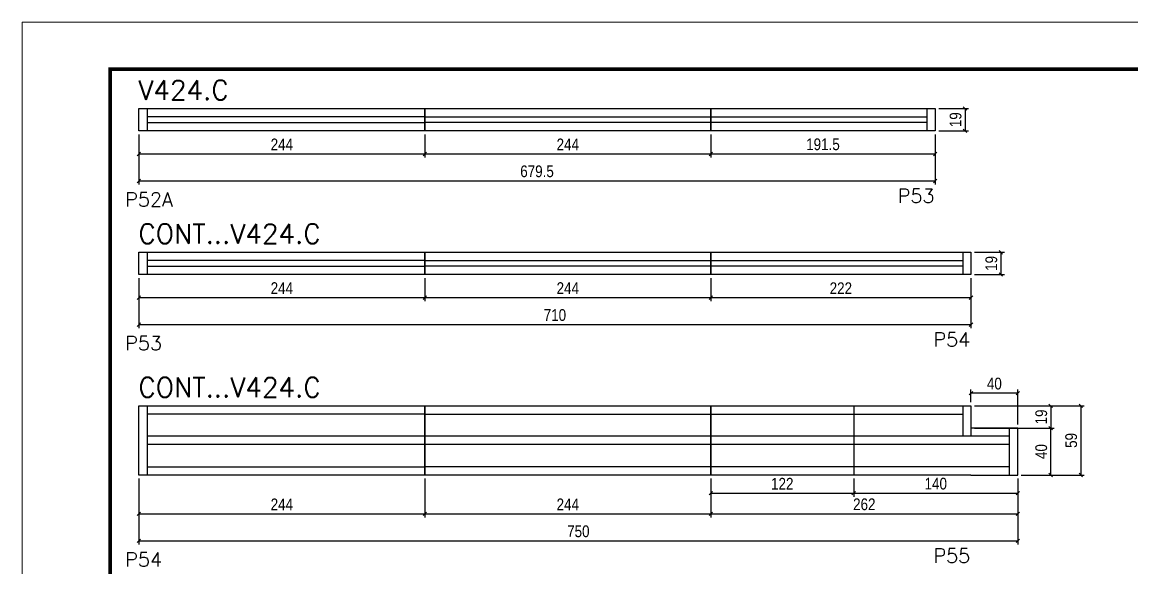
# Model space of a CAD drawing. Extents: x 567194 to 573448, y 6745 to 10093.
# Drawn here: x 567194 to 568141, y 7330 to 7795 of the extents above; entities that cross this region are included whole.
import ezdxf

# ---------------------------------------------------------------- set-up
doc = ezdxf.new("R2010")
doc.units = 0
doc.linetypes.add('DASHED', pattern=[0.75, 0.5, -0.25])
doc.layers.get('0').update_dxf_attribs({"linetype": 'CONTINUOUS'})
doc.layers.get('DEFPOINTS').update_dxf_attribs({"linetype": 'CONTINUOUS'})
for name, color, linetype in [('5', 5, 'CONTINUOUS'), ('COTA', 241, 'CONTINUOUS'), ('NOMENCLATURA', 7, 'CONTINUOUS'), ('Painéis', 200, 'CONTINUOUS'), ('SARR_2.2x7', 40, 'CONTINUOUS')]:
    doc.layers.add(name, color=color, linetype=linetype)
for name, color, linetype, lineweight in [('Escoras', 2, 'CONTINUOUS', 25), ('Folhas', 255, 'CONTINUOUS', 9), ('SARRAFO DE PRESSAO', 251, 'DASHED', 9)]:
    doc.layers.add(name, color=color, linetype=linetype, lineweight=lineweight)
doc.styles.add('COTA TECNICA-50', font='techl___.ttf', dxfattribs={"height": 10})
doc.styles.get("Standard").update_dxf_attribs({"font": 'ROMANS.SHX'})
doc.dimstyles.new('COTA PAINEL-50', dxfattribs={"dimtxt": 10, "dimasz": 3, "dimexe": 3, "dimexo": 3, "dimgap": 3, "dimtad": 1, "dimdec": 1, "dimzin": 12, "dimdsep": 46, "dimtxsty": 'COTA TECNICA-50', "dimblk1": 'OBLIQUE', "dimblk2": 'OBLIQUE', "dimsah": 1, "dimcen": 0.9, "dimclrd": 4, "dimclre": 4, "dimclrt": 240, "dimadec": 1, "dimazin": 3, "dimtfac": 1, "dimtdec": 1, "dimtmove": 0, "dimatfit": 3, "dimfxl": 1, "dimtolj": 1, "dimtzin": 12, "dimarcsym": 0})

# ---------------------------------------------------------------- blocks, each defined once
blk = doc.blocks.new('9999999999')
at = {"layer": 'Folhas'}
blk.add_lwpolyline([(98138.98, 34190.21), (99623.98, 34190.21), (99623.98, 35240.21), (98138.98, 35240.21)], close=True, dxfattribs=at)
at = {"layer": 'Folhas', "color": 30, "const_width": 3}
blk.add_lwpolyline([(98213.98, 34230.21), (99583.98, 34230.21), (99583.98, 35200.21), (98213.98, 35200.21)], close=True, dxfattribs=at)
blk = doc.blocks.new('_Oblique')
at = {"color": 0, "linetype": 'ByBlock', "lineweight": -2}
blk.add_line((-0.5, -0.5), (0.5, 0.5), dxfattribs=at)
blk = doc.blocks.new('*D67')
at = {"layer": 'COTA', "color": 4, "linetype": 'ByBlock', "lineweight": -2, "transparency": 16777216}
for p, q in [((567293.79, 7699.79), (567293.79, 7657.09)), ((567973.29, 7699.79), (567973.29, 7657.09)), ((567293.79, 7660.09), (567973.29, 7660.09))]:
    blk.add_line(p, q, dxfattribs=at)
at = {"layer": 'DEFPOINTS', "color": 0, "linetype": 'ByBlock', "transparency": 16777216}
for p in [(567293.79, 7702.79), (567973.29, 7702.79), (567973.29, 7660.09)]:
    blk.add_point(p, dxfattribs=at)
at = {"layer": 'COTA', "color": 4, "linetype": 'ByBlock', "lineweight": -2, "transparency": 16777216, "xscale": 3, "yscale": 3, "zscale": 3, "rotation": 180}
blk.add_blockref('_Oblique', (567293.79, 7660.09), dxfattribs=at)
at = {"layer": 'COTA', "color": 4, "linetype": 'ByBlock', "lineweight": -2, "transparency": 16777216, "xscale": 3, "yscale": 3, "zscale": 3}
blk.add_blockref('_Oblique', (567973.29, 7660.09), dxfattribs=at)
at = {"layer": 'COTA', "color": 240, "linetype": 'ByBlock', "transparency": 16777216, "insert": (567633.54, 7668.23), "char_height": 10, "attachment_point": 5, "style": 'COTA TECNICA-50'}
blk.add_mtext('\\A1;679.5', dxfattribs=at)
blk = doc.blocks.new('*D184')
at = {"layer": 'COTA', "color": 4, "linetype": 'ByBlock', "lineweight": -2, "transparency": 16777216}
for p, q in [((567293.79, 7699.79), (567293.79, 7680.11)), ((567537.79, 7699.79), (567537.79, 7680.11)), ((567293.79, 7683.11), (567537.79, 7683.11))]:
    blk.add_line(p, q, dxfattribs=at)
at = {"layer": 'DEFPOINTS', "color": 0, "linetype": 'ByBlock', "transparency": 16777216}
for p in [(567293.79, 7702.79), (567537.79, 7702.79), (567537.79, 7683.11)]:
    blk.add_point(p, dxfattribs=at)
at = {"layer": 'COTA', "color": 4, "linetype": 'ByBlock', "lineweight": -2, "transparency": 16777216, "xscale": 3, "yscale": 3, "zscale": 3, "rotation": 180}
blk.add_blockref('_Oblique', (567293.79, 7683.11), dxfattribs=at)
at = {"layer": 'COTA', "color": 4, "linetype": 'ByBlock', "lineweight": -2, "transparency": 16777216, "xscale": 3, "yscale": 3, "zscale": 3}
blk.add_blockref('_Oblique', (567537.79, 7683.11), dxfattribs=at)
at = {"layer": 'COTA', "color": 240, "linetype": 'ByBlock', "transparency": 16777216, "insert": (567415.79, 7691.18), "char_height": 10, "attachment_point": 5, "style": 'COTA TECNICA-50'}
blk.add_mtext('\\A1;244', dxfattribs=at)
blk = doc.blocks.new('*D185')
at = {"layer": 'COTA', "color": 4, "linetype": 'ByBlock', "lineweight": -2, "transparency": 16777216}
for p, q in [((567537.79, 7699.79), (567537.79, 7680.11)), ((567781.79, 7699.79), (567781.79, 7680.11)), ((567537.79, 7683.11), (567781.79, 7683.11))]:
    blk.add_line(p, q, dxfattribs=at)
at = {"layer": 'DEFPOINTS', "color": 0, "linetype": 'ByBlock', "transparency": 16777216}
for p in [(567537.79, 7702.79), (567781.79, 7702.79), (567781.79, 7683.11)]:
    blk.add_point(p, dxfattribs=at)
at = {"layer": 'COTA', "color": 4, "linetype": 'ByBlock', "lineweight": -2, "transparency": 16777216, "xscale": 3, "yscale": 3, "zscale": 3, "rotation": 180}
blk.add_blockref('_Oblique', (567537.79, 7683.11), dxfattribs=at)
at = {"layer": 'COTA', "color": 4, "linetype": 'ByBlock', "lineweight": -2, "transparency": 16777216, "xscale": 3, "yscale": 3, "zscale": 3}
blk.add_blockref('_Oblique', (567781.79, 7683.11), dxfattribs=at)
at = {"layer": 'COTA', "color": 240, "linetype": 'ByBlock', "transparency": 16777216, "insert": (567659.79, 7691.18), "char_height": 10, "attachment_point": 5, "style": 'COTA TECNICA-50'}
blk.add_mtext('\\A1;244', dxfattribs=at)
blk = doc.blocks.new('*D186')
at = {"layer": 'COTA', "color": 4, "linetype": 'ByBlock', "lineweight": -2, "transparency": 16777216}
for p, q in [((567781.79, 7699.79), (567781.79, 7680.11)), ((567973.29, 7699.79), (567973.29, 7680.11)), ((567781.79, 7683.11), (567973.29, 7683.11))]:
    blk.add_line(p, q, dxfattribs=at)
at = {"layer": 'DEFPOINTS', "color": 0, "linetype": 'ByBlock', "transparency": 16777216}
for p in [(567781.79, 7702.79), (567973.29, 7702.79), (567973.29, 7683.11)]:
    blk.add_point(p, dxfattribs=at)
at = {"layer": 'COTA', "color": 4, "linetype": 'ByBlock', "lineweight": -2, "transparency": 16777216, "xscale": 3, "yscale": 3, "zscale": 3, "rotation": 180}
blk.add_blockref('_Oblique', (567781.79, 7683.11), dxfattribs=at)
at = {"layer": 'COTA', "color": 4, "linetype": 'ByBlock', "lineweight": -2, "transparency": 16777216, "xscale": 3, "yscale": 3, "zscale": 3}
blk.add_blockref('_Oblique', (567973.29, 7683.11), dxfattribs=at)
at = {"layer": 'COTA', "color": 240, "linetype": 'ByBlock', "transparency": 16777216, "insert": (567877.54, 7691.25), "char_height": 10, "attachment_point": 5, "style": 'COTA TECNICA-50'}
blk.add_mtext('\\A1;191.5', dxfattribs=at)
blk = doc.blocks.new('*D68')
at = {"layer": 'COTA', "color": 4, "linetype": 'ByBlock', "lineweight": -2, "transparency": 16777216}
for p, q in [((567976.29, 7721.79), (568001.81, 7721.79)), ((567998.81, 7721.79), (567998.81, 7702.79)), ((567976.29, 7702.79), (568001.81, 7702.79))]:
    blk.add_line(p, q, dxfattribs=at)
at = {"layer": 'DEFPOINTS', "color": 0, "linetype": 'ByBlock', "transparency": 16777216}
for p in [(567973.29, 7721.79), (567973.29, 7702.79), (567998.81, 7702.79)]:
    blk.add_point(p, dxfattribs=at)
at = {"layer": 'COTA', "color": 4, "linetype": 'ByBlock', "lineweight": -2, "transparency": 16777216, "xscale": 3, "yscale": 3, "zscale": 3}
for p, rotation in [((567998.81, 7721.79), 90), ((567998.81, 7702.79), 270)]:
    blk.add_blockref('_Oblique', p, dxfattribs=dict(at, rotation=rotation))
at = {"layer": 'COTA', "color": 240, "linetype": 'ByBlock', "transparency": 16777216, "insert": (567990.72, 7712.29), "char_height": 10, "attachment_point": 5, "rotation": 90, "style": 'COTA TECNICA-50'}
blk.add_mtext('\\A1;19', dxfattribs=at)
blk = doc.blocks.new('*D69')
at = {"layer": 'COTA', "color": 4, "linetype": 'ByBlock', "lineweight": -2, "transparency": 16777216}
for p, q in [((567293.79, 7577.26), (567293.79, 7534.55)), ((568003.79, 7577.26), (568003.79, 7534.55)), ((567293.79, 7537.55), (568003.79, 7537.55))]:
    blk.add_line(p, q, dxfattribs=at)
at = {"layer": 'DEFPOINTS', "color": 0, "linetype": 'ByBlock', "transparency": 16777216}
for p in [(567293.79, 7580.26), (568003.79, 7580.26), (568003.79, 7537.55)]:
    blk.add_point(p, dxfattribs=at)
at = {"layer": 'COTA', "color": 4, "linetype": 'ByBlock', "lineweight": -2, "transparency": 16777216, "xscale": 3, "yscale": 3, "zscale": 3, "rotation": 180}
blk.add_blockref('_Oblique', (567293.79, 7537.55), dxfattribs=at)
at = {"layer": 'COTA', "color": 4, "linetype": 'ByBlock', "lineweight": -2, "transparency": 16777216, "xscale": 3, "yscale": 3, "zscale": 3}
blk.add_blockref('_Oblique', (568003.79, 7537.55), dxfattribs=at)
at = {"layer": 'COTA', "color": 240, "linetype": 'ByBlock', "transparency": 16777216, "insert": (567648.79, 7545.66), "char_height": 10, "attachment_point": 5, "style": 'COTA TECNICA-50'}
blk.add_mtext('\\A1;710', dxfattribs=at)
blk = doc.blocks.new('*D187')
at = {"layer": 'COTA', "color": 4, "linetype": 'ByBlock', "lineweight": -2, "transparency": 16777216}
for p, q in [((567293.79, 7577.26), (567293.79, 7557.58)), ((567537.79, 7577.26), (567537.79, 7557.58)), ((567293.79, 7560.58), (567537.79, 7560.58))]:
    blk.add_line(p, q, dxfattribs=at)
at = {"layer": 'DEFPOINTS', "color": 0, "linetype": 'ByBlock', "transparency": 16777216}
for p in [(567293.79, 7580.26), (567537.79, 7580.26), (567537.79, 7560.58)]:
    blk.add_point(p, dxfattribs=at)
at = {"layer": 'COTA', "color": 4, "linetype": 'ByBlock', "lineweight": -2, "transparency": 16777216, "xscale": 3, "yscale": 3, "zscale": 3, "rotation": 180}
blk.add_blockref('_Oblique', (567293.79, 7560.58), dxfattribs=at)
at = {"layer": 'COTA', "color": 4, "linetype": 'ByBlock', "lineweight": -2, "transparency": 16777216, "xscale": 3, "yscale": 3, "zscale": 3}
blk.add_blockref('_Oblique', (567537.79, 7560.58), dxfattribs=at)
at = {"layer": 'COTA', "color": 240, "linetype": 'ByBlock', "transparency": 16777216, "insert": (567415.79, 7568.65), "char_height": 10, "attachment_point": 5, "style": 'COTA TECNICA-50'}
blk.add_mtext('\\A1;244', dxfattribs=at)
blk = doc.blocks.new('*D188')
at = {"layer": 'COTA', "color": 4, "linetype": 'ByBlock', "lineweight": -2, "transparency": 16777216}
for p, q in [((567537.79, 7577.26), (567537.79, 7557.58)), ((567781.79, 7577.26), (567781.79, 7557.58)), ((567537.79, 7560.58), (567781.79, 7560.58))]:
    blk.add_line(p, q, dxfattribs=at)
at = {"layer": 'DEFPOINTS', "color": 0, "linetype": 'ByBlock', "transparency": 16777216}
for p in [(567537.79, 7580.26), (567781.79, 7580.26), (567781.79, 7560.58)]:
    blk.add_point(p, dxfattribs=at)
at = {"layer": 'COTA', "color": 4, "linetype": 'ByBlock', "lineweight": -2, "transparency": 16777216, "xscale": 3, "yscale": 3, "zscale": 3, "rotation": 180}
blk.add_blockref('_Oblique', (567537.79, 7560.58), dxfattribs=at)
at = {"layer": 'COTA', "color": 4, "linetype": 'ByBlock', "lineweight": -2, "transparency": 16777216, "xscale": 3, "yscale": 3, "zscale": 3}
blk.add_blockref('_Oblique', (567781.79, 7560.58), dxfattribs=at)
at = {"layer": 'COTA', "color": 240, "linetype": 'ByBlock', "transparency": 16777216, "insert": (567659.79, 7568.65), "char_height": 10, "attachment_point": 5, "style": 'COTA TECNICA-50'}
blk.add_mtext('\\A1;244', dxfattribs=at)
blk = doc.blocks.new('*D189')
at = {"layer": 'COTA', "color": 4, "linetype": 'ByBlock', "lineweight": -2, "transparency": 16777216}
for p, q in [((567781.79, 7577.26), (567781.79, 7557.58)), ((568003.79, 7577.26), (568003.79, 7557.58)), ((567781.79, 7560.58), (568003.79, 7560.58))]:
    blk.add_line(p, q, dxfattribs=at)
at = {"layer": 'DEFPOINTS', "color": 0, "linetype": 'ByBlock', "transparency": 16777216}
for p in [(567781.79, 7580.26), (568003.79, 7580.26), (568003.79, 7560.58)]:
    blk.add_point(p, dxfattribs=at)
at = {"layer": 'COTA', "color": 4, "linetype": 'ByBlock', "lineweight": -2, "transparency": 16777216, "xscale": 3, "yscale": 3, "zscale": 3, "rotation": 180}
blk.add_blockref('_Oblique', (567781.79, 7560.58), dxfattribs=at)
at = {"layer": 'COTA', "color": 4, "linetype": 'ByBlock', "lineweight": -2, "transparency": 16777216, "xscale": 3, "yscale": 3, "zscale": 3}
blk.add_blockref('_Oblique', (568003.79, 7560.58), dxfattribs=at)
at = {"layer": 'COTA', "color": 240, "linetype": 'ByBlock', "transparency": 16777216, "insert": (567892.79, 7568.58), "char_height": 10, "attachment_point": 5, "style": 'COTA TECNICA-50'}
blk.add_mtext('\\A1;222', dxfattribs=at)
blk = doc.blocks.new('*D70')
at = {"layer": 'COTA', "color": 4, "linetype": 'ByBlock', "lineweight": -2, "transparency": 16777216}
for p, q in [((568006.79, 7599.26), (568032.31, 7599.26)), ((568029.31, 7599.26), (568029.31, 7580.26)), ((568006.79, 7580.26), (568032.31, 7580.26))]:
    blk.add_line(p, q, dxfattribs=at)
at = {"layer": 'DEFPOINTS', "color": 0, "linetype": 'ByBlock', "transparency": 16777216}
for p in [(568003.79, 7599.26), (568003.79, 7580.26), (568029.31, 7580.26)]:
    blk.add_point(p, dxfattribs=at)
at = {"layer": 'COTA', "color": 4, "linetype": 'ByBlock', "lineweight": -2, "transparency": 16777216, "xscale": 3, "yscale": 3, "zscale": 3}
for p, rotation in [((568029.31, 7599.26), 90), ((568029.31, 7580.26), 270)]:
    blk.add_blockref('_Oblique', p, dxfattribs=dict(at, rotation=rotation))
at = {"layer": 'COTA', "color": 240, "linetype": 'ByBlock', "transparency": 16777216, "insert": (568021.22, 7589.76), "char_height": 10, "attachment_point": 5, "rotation": 90, "style": 'COTA TECNICA-50'}
blk.add_mtext('\\A1;19', dxfattribs=at)
blk = doc.blocks.new('*D45')
at = {"layer": 'COTA', "color": 4, "linetype": 'ByBlock', "lineweight": -2, "transparency": 16777216}
for p, q in [((567293.79, 7406.27), (567293.79, 7350.11)), ((568043.79, 7406.27), (568043.79, 7350.11)), ((567293.79, 7353.11), (568043.79, 7353.11))]:
    blk.add_line(p, q, dxfattribs=at)
at = {"layer": 'DEFPOINTS', "color": 0, "linetype": 'ByBlock', "transparency": 16777216}
for p in [(567293.79, 7409.27), (568043.79, 7409.27), (568043.79, 7353.11)]:
    blk.add_point(p, dxfattribs=at)
at = {"layer": 'COTA', "color": 4, "linetype": 'ByBlock', "lineweight": -2, "transparency": 16777216, "xscale": 3, "yscale": 3, "zscale": 3, "rotation": 180}
blk.add_blockref('_Oblique', (567293.79, 7353.11), dxfattribs=at)
at = {"layer": 'COTA', "color": 4, "linetype": 'ByBlock', "lineweight": -2, "transparency": 16777216, "xscale": 3, "yscale": 3, "zscale": 3}
blk.add_blockref('_Oblique', (568043.79, 7353.11), dxfattribs=at)
at = {"layer": 'COTA', "color": 240, "linetype": 'ByBlock', "transparency": 16777216, "insert": (567668.79, 7361.22), "char_height": 10, "attachment_point": 5, "style": 'COTA TECNICA-50'}
blk.add_mtext('\\A1;750', dxfattribs=at)
blk = doc.blocks.new('*D159')
at = {"layer": 'COTA', "color": 4, "linetype": 'ByBlock', "lineweight": -2, "transparency": 16777216}
for p, q in [((567293.79, 7406.27), (567293.79, 7373.14)), ((567537.79, 7406.27), (567537.79, 7373.14)), ((567293.79, 7376.14), (567537.79, 7376.14))]:
    blk.add_line(p, q, dxfattribs=at)
at = {"layer": 'DEFPOINTS', "color": 0, "linetype": 'ByBlock', "transparency": 16777216}
for p in [(567293.79, 7409.27), (567537.79, 7409.27), (567537.79, 7376.14)]:
    blk.add_point(p, dxfattribs=at)
at = {"layer": 'COTA', "color": 4, "linetype": 'ByBlock', "lineweight": -2, "transparency": 16777216, "xscale": 3, "yscale": 3, "zscale": 3, "rotation": 180}
blk.add_blockref('_Oblique', (567293.79, 7376.14), dxfattribs=at)
at = {"layer": 'COTA', "color": 4, "linetype": 'ByBlock', "lineweight": -2, "transparency": 16777216, "xscale": 3, "yscale": 3, "zscale": 3}
blk.add_blockref('_Oblique', (567537.79, 7376.14), dxfattribs=at)
at = {"layer": 'COTA', "color": 240, "linetype": 'ByBlock', "transparency": 16777216, "insert": (567415.79, 7384.21), "char_height": 10, "attachment_point": 5, "style": 'COTA TECNICA-50'}
blk.add_mtext('\\A1;244', dxfattribs=at)
blk = doc.blocks.new('*D160')
at = {"layer": 'COTA', "color": 4, "linetype": 'ByBlock', "lineweight": -2, "transparency": 16777216}
for p, q in [((567537.79, 7406.27), (567537.79, 7373.14)), ((567781.79, 7406.27), (567781.79, 7373.14)), ((567537.79, 7376.14), (567781.79, 7376.14))]:
    blk.add_line(p, q, dxfattribs=at)
at = {"layer": 'DEFPOINTS', "color": 0, "linetype": 'ByBlock', "transparency": 16777216}
for p in [(567537.79, 7409.27), (567781.79, 7409.27), (567781.79, 7376.14)]:
    blk.add_point(p, dxfattribs=at)
at = {"layer": 'COTA', "color": 4, "linetype": 'ByBlock', "lineweight": -2, "transparency": 16777216, "xscale": 3, "yscale": 3, "zscale": 3, "rotation": 180}
blk.add_blockref('_Oblique', (567537.79, 7376.14), dxfattribs=at)
at = {"layer": 'COTA', "color": 4, "linetype": 'ByBlock', "lineweight": -2, "transparency": 16777216, "xscale": 3, "yscale": 3, "zscale": 3}
blk.add_blockref('_Oblique', (567781.79, 7376.14), dxfattribs=at)
at = {"layer": 'COTA', "color": 240, "linetype": 'ByBlock', "transparency": 16777216, "insert": (567659.79, 7384.21), "char_height": 10, "attachment_point": 5, "style": 'COTA TECNICA-50'}
blk.add_mtext('\\A1;244', dxfattribs=at)
blk = doc.blocks.new('*D14')
at = {"layer": 'COTA', "color": 4, "linetype": 'ByBlock', "lineweight": -2, "transparency": 16777216}
for p, q in [((567781.79, 7406.27), (567781.79, 7373.14)), ((568043.79, 7406.27), (568043.79, 7373.14)), ((567781.79, 7376.14), (568043.79, 7376.14))]:
    blk.add_line(p, q, dxfattribs=at)
at = {"layer": 'DEFPOINTS', "color": 0, "linetype": 'ByBlock', "transparency": 16777216}
for p in [(567781.79, 7409.27), (568043.79, 7409.27), (568043.79, 7376.14)]:
    blk.add_point(p, dxfattribs=at)
at = {"layer": 'COTA', "color": 4, "linetype": 'ByBlock', "lineweight": -2, "transparency": 16777216, "xscale": 3, "yscale": 3, "zscale": 3, "rotation": 180}
blk.add_blockref('_Oblique', (567781.79, 7376.14), dxfattribs=at)
at = {"layer": 'COTA', "color": 4, "linetype": 'ByBlock', "lineweight": -2, "transparency": 16777216, "xscale": 3, "yscale": 3, "zscale": 3}
blk.add_blockref('_Oblique', (568043.79, 7376.14), dxfattribs=at)
at = {"layer": 'COTA', "color": 240, "linetype": 'ByBlock', "transparency": 16777216, "insert": (567912.79, 7384.24), "char_height": 10, "attachment_point": 5, "style": 'COTA TECNICA-50'}
blk.add_mtext('\\A1;262', dxfattribs=at)
blk = doc.blocks.new('*D137')
at = {"layer": 'DEFPOINTS', "color": 0, "linetype": 'ByBlock', "transparency": 16777216}
for p in [(568003.79, 7468.27), (568003.79, 7449.27), (568071.91, 7449.27)]:
    blk.add_point(p, dxfattribs=at)
at = {"layer": 'Escoras', "color": 4, "linetype": 'ByBlock', "lineweight": -2, "transparency": 16777216}
for p, q in [((568006.79, 7468.27), (568074.91, 7468.27)), ((568071.91, 7468.27), (568071.91, 7449.27)), ((568006.79, 7449.27), (568074.91, 7449.27))]:
    blk.add_line(p, q, dxfattribs=at)
at = {"layer": 'Escoras', "color": 4, "linetype": 'ByBlock', "lineweight": -2, "transparency": 16777216, "xscale": 3, "yscale": 3, "zscale": 3}
for p, rotation in [((568071.91, 7468.27), 90), ((568071.91, 7449.27), 270)]:
    blk.add_blockref('_Oblique', p, dxfattribs=dict(at, rotation=rotation))
at = {"layer": 'Escoras', "color": 240, "linetype": 'ByBlock', "transparency": 16777216, "insert": (568063.83, 7458.77), "char_height": 10, "attachment_point": 5, "rotation": 90, "style": 'COTA TECNICA-50'}
blk.add_mtext('\\A1;19', dxfattribs=at)
blk = doc.blocks.new('*D138')
at = {"layer": 'DEFPOINTS', "color": 0, "linetype": 'ByBlock', "transparency": 16777216}
for p in [(568003.79, 7468.27), (568043.79, 7409.27), (568097.52, 7409.27)]:
    blk.add_point(p, dxfattribs=at)
at = {"layer": 'Escoras', "color": 4, "linetype": 'ByBlock', "lineweight": -2, "transparency": 16777216}
for p, q in [((568006.79, 7468.27), (568100.52, 7468.27)), ((568097.52, 7468.27), (568097.52, 7409.27)), ((568046.79, 7409.27), (568100.52, 7409.27))]:
    blk.add_line(p, q, dxfattribs=at)
at = {"layer": 'Escoras', "color": 4, "linetype": 'ByBlock', "lineweight": -2, "transparency": 16777216, "xscale": 3, "yscale": 3, "zscale": 3}
for p, rotation in [((568097.52, 7468.27), 90), ((568097.52, 7409.27), 270)]:
    blk.add_blockref('_Oblique', p, dxfattribs=dict(at, rotation=rotation))
at = {"layer": 'Escoras', "color": 240, "linetype": 'ByBlock', "transparency": 16777216, "insert": (568089.38, 7438.77), "char_height": 10, "attachment_point": 5, "rotation": 90, "style": 'COTA TECNICA-50'}
blk.add_mtext('\\A1;59', dxfattribs=at)
blk = doc.blocks.new('*D139')
at = {"layer": 'DEFPOINTS', "color": 0, "linetype": 'ByBlock', "transparency": 16777216}
for p in [(568043.79, 7449.27), (568071.91, 7449.27), (568043.79, 7409.27)]:
    blk.add_point(p, dxfattribs=at)
at = {"layer": 'Escoras', "color": 4, "linetype": 'ByBlock', "lineweight": -2, "transparency": 16777216}
for p, q in [((568046.79, 7449.27), (568074.91, 7449.27)), ((568071.91, 7409.27), (568071.91, 7449.27)), ((568046.79, 7409.27), (568074.91, 7409.27))]:
    blk.add_line(p, q, dxfattribs=at)
at = {"layer": 'Escoras', "color": 4, "linetype": 'ByBlock', "lineweight": -2, "transparency": 16777216, "xscale": 3, "yscale": 3, "zscale": 3}
for p, rotation in [((568071.91, 7449.27), 90), ((568071.91, 7409.27), 270)]:
    blk.add_blockref('_Oblique', p, dxfattribs=dict(at, rotation=rotation))
at = {"layer": 'Escoras', "color": 240, "linetype": 'ByBlock', "transparency": 16777216, "insert": (568063.81, 7429.27), "char_height": 10, "attachment_point": 5, "rotation": 90, "style": 'COTA TECNICA-50'}
blk.add_mtext('\\A1;40', dxfattribs=at)
blk = doc.blocks.new('*D19')
at = {"layer": 'DEFPOINTS', "color": 0, "linetype": 'ByBlock', "transparency": 16777216}
for p in [(568003.79, 7479.09), (568003.79, 7468.27), (568043.79, 7449.27)]:
    blk.add_point(p, dxfattribs=at)
at = {"layer": 'Escoras', "color": 4, "linetype": 'ByBlock', "lineweight": -2, "transparency": 16777216}
for p, q in [((568003.79, 7471.27), (568003.79, 7482.09)), ((568043.79, 7452.27), (568043.79, 7482.09)), ((568043.79, 7479.09), (568003.79, 7479.09))]:
    blk.add_line(p, q, dxfattribs=at)
at = {"layer": 'Escoras', "color": 4, "linetype": 'ByBlock', "lineweight": -2, "transparency": 16777216, "xscale": 3, "yscale": 3, "zscale": 3, "rotation": 180}
blk.add_blockref('_Oblique', (568003.79, 7479.09), dxfattribs=at)
at = {"layer": 'Escoras', "color": 4, "linetype": 'ByBlock', "lineweight": -2, "transparency": 16777216, "xscale": 3, "yscale": 3, "zscale": 3}
blk.add_blockref('_Oblique', (568043.79, 7479.09), dxfattribs=at)
at = {"layer": 'Escoras', "color": 240, "linetype": 'ByBlock', "transparency": 16777216, "insert": (568023.79, 7487.19), "char_height": 10, "attachment_point": 5, "style": 'COTA TECNICA-50'}
blk.add_mtext('\\A1;40', dxfattribs=at)
blk = doc.blocks.new('*D140')
at = {"layer": 'DEFPOINTS', "color": 0, "linetype": 'ByBlock', "transparency": 16777216}
for p in [(567781.79, 7409.27), (567903.79, 7409.27), (567903.79, 7393.76)]:
    blk.add_point(p, dxfattribs=at)
at = {"layer": 'Escoras', "color": 4, "linetype": 'ByBlock', "lineweight": -2, "transparency": 16777216}
for p, q in [((567781.79, 7406.27), (567781.79, 7390.76)), ((567903.79, 7406.27), (567903.79, 7390.76)), ((567781.79, 7393.76), (567903.79, 7393.76))]:
    blk.add_line(p, q, dxfattribs=at)
at = {"layer": 'Escoras', "color": 4, "linetype": 'ByBlock', "lineweight": -2, "transparency": 16777216, "xscale": 3, "yscale": 3, "zscale": 3, "rotation": 180}
blk.add_blockref('_Oblique', (567781.79, 7393.76), dxfattribs=at)
at = {"layer": 'Escoras', "color": 4, "linetype": 'ByBlock', "lineweight": -2, "transparency": 16777216, "xscale": 3, "yscale": 3, "zscale": 3}
blk.add_blockref('_Oblique', (567903.79, 7393.76), dxfattribs=at)
at = {"layer": 'Escoras', "color": 240, "linetype": 'ByBlock', "transparency": 16777216, "insert": (567842.79, 7401.82), "char_height": 10, "attachment_point": 5, "style": 'COTA TECNICA-50'}
blk.add_mtext('\\A1;122', dxfattribs=at)
blk = doc.blocks.new('*D141')
at = {"layer": 'DEFPOINTS', "color": 0, "linetype": 'ByBlock', "transparency": 16777216}
for p in [(567903.79, 7409.27), (568043.79, 7409.27), (568043.79, 7393.76)]:
    blk.add_point(p, dxfattribs=at)
at = {"layer": 'Escoras', "color": 4, "linetype": 'ByBlock', "lineweight": -2, "transparency": 16777216}
for p, q in [((567903.79, 7406.27), (567903.79, 7390.76)), ((568043.79, 7406.27), (568043.79, 7390.76)), ((567903.79, 7393.76), (568043.79, 7393.76))]:
    blk.add_line(p, q, dxfattribs=at)
at = {"layer": 'Escoras', "color": 4, "linetype": 'ByBlock', "lineweight": -2, "transparency": 16777216, "xscale": 3, "yscale": 3, "zscale": 3, "rotation": 180}
blk.add_blockref('_Oblique', (567903.79, 7393.76), dxfattribs=at)
at = {"layer": 'Escoras', "color": 4, "linetype": 'ByBlock', "lineweight": -2, "transparency": 16777216, "xscale": 3, "yscale": 3, "zscale": 3}
blk.add_blockref('_Oblique', (568043.79, 7393.76), dxfattribs=at)
at = {"layer": 'Escoras', "color": 240, "linetype": 'ByBlock', "transparency": 16777216, "insert": (567973.79, 7401.86), "char_height": 10, "attachment_point": 5, "style": 'COTA TECNICA-50'}
blk.add_mtext('\\A1;140', dxfattribs=at)

msp = doc.modelspace()

# ---------------------------------------------------------------- linework, layer by layer
at = {"layer": 'Painéis', "linetype": 'Continuous'}
for p, q in [((567903.79, 7468.27), (567903.79, 7409.27)), ((568043.79, 7449.27), (568003.79, 7449.27)), ((568043.79, 7409.27), (568043.79, 7449.27)), ((568003.79, 7409.27), (568043.79, 7409.27))]:
    msp.add_line(p, q, dxfattribs=at)
for points in [[(567293.79, 7721.79), (567537.79, 7721.79), (567537.79, 7702.79), (567293.79, 7702.79)], [(567537.79, 7721.79), (567781.79, 7721.79), (567781.79, 7702.79), (567537.79, 7702.79)], [(567781.79, 7721.79), (567973.29, 7721.79), (567973.29, 7702.79), (567781.79, 7702.79)], [(567293.79, 7599.26), (567537.79, 7599.26), (567537.79, 7580.26), (567293.79, 7580.26)], [(567537.79, 7599.26), (567781.79, 7599.26), (567781.79, 7580.26), (567537.79, 7580.26)], [(567781.79, 7599.26), (568003.79, 7599.26), (568003.79, 7580.26), (567781.79, 7580.26)], [(567293.79, 7468.27), (567537.79, 7468.27), (567537.79, 7409.27), (567293.79, 7409.27)], [(567537.79, 7468.27), (567781.79, 7468.27), (567781.79, 7409.27), (567537.79, 7409.27)]]:
    msp.add_lwpolyline(points, close=True, dxfattribs=at)
msp.add_lwpolyline([(568003.79, 7409.27), (567781.79, 7409.27), (567781.79, 7468.27), (568003.79, 7468.27), (568003.79, 7449.27)], dxfattribs=at)
at = {"layer": 'SARR_2.2x7', "linetype": 'Continuous'}
for p, q in [((567300.79, 7721.79), (567300.79, 7702.79)), ((567966.29, 7721.79), (567966.29, 7702.79)), ((567537.79, 7714.79), (567300.79, 7714.79)), ((567300.79, 7709.79), (567537.79, 7709.79)), ((567537.79, 7714.79), (567781.79, 7714.79)), ((567781.79, 7709.79), (567537.79, 7709.79)), ((567781.79, 7714.79), (567966.29, 7714.79)), ((567966.29, 7709.79), (567781.79, 7709.79)), ((567300.79, 7599.26), (567300.79, 7580.26)), ((567996.79, 7599.26), (567996.79, 7580.26)), ((567537.79, 7592.26), (567300.79, 7592.26)), ((567300.79, 7587.26), (567537.79, 7587.26)), ((567537.79, 7592.26), (567781.79, 7592.26)), ((567781.79, 7587.26), (567537.79, 7587.26)), ((567781.79, 7592.26), (567996.79, 7592.26)), ((567996.79, 7587.26), (567781.79, 7587.26)), ((567300.79, 7468.27), (567300.79, 7409.27)), ((567996.79, 7468.27), (567996.79, 7442.27)), ((567537.79, 7461.27), (567300.79, 7461.27)), ((567537.79, 7461.27), (567781.79, 7461.27)), ((567781.79, 7461.27), (567996.79, 7461.27)), ((568003.79, 7449.27), (568003.79, 7442.27)), ((568036.79, 7442.27), (568036.79, 7449.27)), ((567537.79, 7442.27), (567300.79, 7442.27)), ((567537.79, 7435.27), (567300.79, 7435.27)), ((567781.79, 7442.27), (567537.79, 7442.27)), ((567781.79, 7435.27), (567537.79, 7435.27)), ((567996.79, 7442.27), (567781.79, 7442.27)), ((568036.79, 7435.27), (567781.79, 7435.27)), ((568003.79, 7442.27), (567996.79, 7442.27)), ((568036.79, 7442.27), (568003.79, 7442.27)), ((568036.79, 7409.27), (568036.79, 7442.27)), ((567300.79, 7416.27), (567537.79, 7416.27)), ((567781.79, 7416.27), (567537.79, 7416.27)), ((568036.79, 7416.27), (567781.79, 7416.27))]:
    msp.add_line(p, q, dxfattribs=at)

# ---------------------------------------------------------------- block references
at = {"layer": 'SARRAFO DE PRESSAO', "color": 6, "linetype": 'ByBlock'}
msp.add_blockref('9999999999', (469055.23, -27444.76), dxfattribs=at)

# ---------------------------------------------------------------- texts
at = {"layer": '5', "linetype": 'Continuous'}
for s, p in [('P53', (567941.31, 7641.47)), ('P52A', (567282.15, 7638.21)), ('P53', (567282.15, 7515.67)), ('P54', (567971.81, 7518.93)), ('P54', (567282.15, 7331.23)), ('P55', (567971.81, 7334.49))]:
    msp.add_text(s, height=12, rotation=359.99996, dxfattribs=at).set_placement(p)
at = {"layer": 'NOMENCLATURA', "linetype": 'Continuous'}
for s, p in [('V424.C', (567293.41, 7729.33)), ('CONT...V424.C', (567293.41, 7606.8)), ('CONT...V424.C', (567293.41, 7475.81))]:
    msp.add_text(s, height=16.5, dxfattribs=at).set_placement(p)

# ---------------------------------------------------------------- dimensions: what is measured, and where the dimension line sits
at = {"layer": 'COTA', "linetype": 'ByBlock'}
for p1, p2, distance, picture, middle in [((567973.29, 7721.79), (567973.29, 7702.79), 25.52, '*D68', (567990.72, 7712.29)), ((567293.79, 7702.79), (567973.29, 7702.79), -42.71, '*D67', (567633.54, 7668.23)), ((567293.79, 7702.79), (567537.79, 7702.79), -19.68, '*D184', (567415.79, 7691.18)), ((567537.79, 7702.79), (567781.79, 7702.79), -19.68, '*D185', (567659.79, 7691.18)), ((567781.79, 7702.79), (567973.29, 7702.79), -19.68, '*D186', (567877.54, 7691.25)), ((568003.79, 7599.26), (568003.79, 7580.26), 25.52, '*D70', (568021.22, 7589.76)), ((567293.79, 7580.26), (568003.79, 7580.26), -42.71, '*D69', (567648.79, 7545.66)), ((567293.79, 7580.26), (567537.79, 7580.26), -19.68, '*D187', (567415.79, 7568.65)), ((567537.79, 7580.26), (567781.79, 7580.26), -19.68, '*D188', (567659.79, 7568.65)), ((567781.79, 7580.26), (568003.79, 7580.26), -19.68, '*D189', (567892.79, 7568.58)), ((567293.79, 7409.27), (568043.79, 7409.27), -56.16, '*D45', (567668.79, 7361.22)), ((567293.79, 7409.27), (567537.79, 7409.27), -33.14, '*D159', (567415.79, 7384.21)), ((567537.79, 7409.27), (567781.79, 7409.27), -33.14, '*D160', (567659.79, 7384.21)), ((567781.79, 7409.27), (568043.79, 7409.27), -33.14, '*D14', (567912.79, 7384.24))]:
    dim = msp.add_aligned_dim(p1=p1, p2=p2, distance=distance, dimstyle='COTA PAINEL-50', override={"dimarcsym": 1}, dxfattribs=at)
    dim.commit()
    dim.dimension.update_dxf_attribs({"geometry": picture, "text_midpoint": middle})
at = {"layer": 'Escoras', "color": 1, "linetype": 'ByBlock'}
for base, p1, p2, picture, middle in [((568003.79, 7479.09), (568043.79, 7449.27), (568003.79, 7468.27), '*D19', (568023.79, 7487.19)), ((567903.79, 7393.76), (567781.79, 7409.27), (567903.79, 7409.27), '*D140', (567842.79, 7401.82)), ((568043.79, 7393.76), (567903.79, 7409.27), (568043.79, 7409.27), '*D141', (567973.79, 7401.86))]:
    dim = msp.add_linear_dim(base=base, p1=p1, p2=p2, dimstyle='COTA PAINEL-50', override={"dimarcsym": 1}, dxfattribs=at)
    dim.commit()
    dim.dimension.update_dxf_attribs({"geometry": picture, "text_midpoint": middle})
dim = msp.add_aligned_dim(p1=(568003.79, 7468.27), p2=(568003.79, 7449.27), distance=68.12, dimstyle='COTA PAINEL-50', override={"dimarcsym": 1}, dxfattribs=at)
dim.commit()
dim.dimension.update_dxf_attribs({"geometry": '*D137', "text_midpoint": (568063.83, 7458.77)})
for base, p1, p2, picture, middle in [((568097.52, 7409.27), (568003.79, 7468.27), (568043.79, 7409.27), '*D138', (568089.38, 7438.77)), ((568071.91, 7449.27), (568043.79, 7409.27), (568043.79, 7449.27), '*D139', (568063.81, 7429.27))]:
    dim = msp.add_linear_dim(base=base, p1=p1, p2=p2, angle=90, dimstyle='COTA PAINEL-50', override={"dimarcsym": 1}, dxfattribs=at)
    dim.commit()
    dim.dimension.update_dxf_attribs({"geometry": picture, "text_midpoint": middle})

doc.saveas('drawing.dxf')
